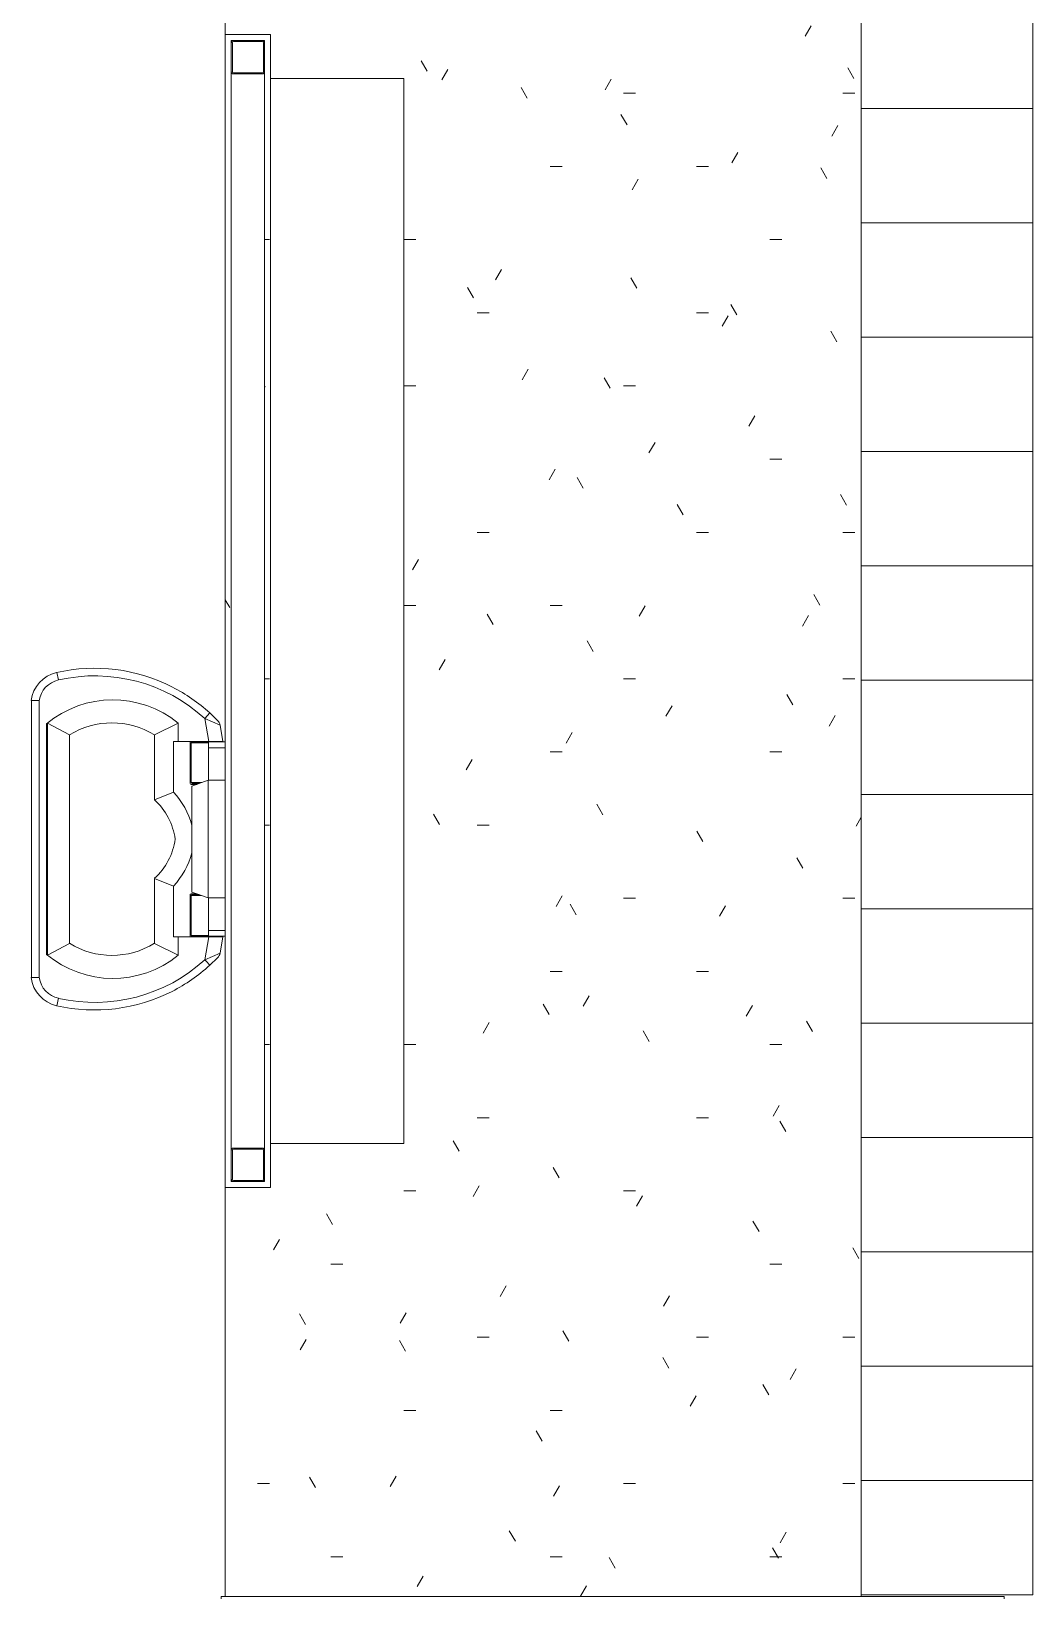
# Model space of a CAD drawing. Header units: inches. Extents: x 24207 to 25740, y -22797 to -22370.
# Drawn here: x 25635.2 to 25740.3, y -22691 to -22526.6 of the extents above; entities that cross this region are included whole.
import ezdxf

# ---------------------------------------------------------------- set-up
doc = ezdxf.new("R2010")
doc.units = ezdxf.units.IN
doc.header["$MEASUREMENT"] = 0
for name, color, linetype, lineweight in [('A-FLOR', 192, 'Continuous', 20), ('A-FLOR-PATT', 8, 'Continuous', 20), ('A-WALL', 113, 'Continuous', 20), ('A-WALL-PATT', 111, 'Continuous', 50), ('I-FURN', 30, 'Continuous', 20), ('I-WALL', 2, 'Continuous', 20), ('Q-SPCQ', 91, 'Continuous', 20), ('S-COLS', 52, 'Continuous', 20)]:
    doc.layers.add(name, color=color, linetype=linetype, lineweight=lineweight)
pattern_1 = [(0, (0, 0), (30.72, 7.68), [1.267, -21.773, 1.267, -21.773, -122.88]), (0, (0, 0), (30.72, 7.68), [-46.08, 1.267, -44.813, 1.267, -21.773, -53.76]), (0, (0, 0), (30.72, 7.68), [-115.2, 1.267, -14.093, 1.267, -37.133]), (120, (11.52, 3.84), (-22.0110751, 22.7643004), [1.267, -21.773, 1.267, -21.773, -122.88]), (120, (11.52, 3.84), (-22.0110751, 22.7643004), [-46.08, 1.267, -44.813, 1.267, -21.773, -53.76]), (120, (11.52, 3.84), (-22.0110751, 22.7643004), [-115.2, 1.267, -14.093, 1.267, -37.133]), (240, (15.36, 19.2), (-8.7089249, -30.4443004), [1.267, -21.773, 1.267, -21.773, -122.88]), (240, (15.36, 19.2), (-8.7089249, -30.4443004), [-46.08, 1.267, -44.813, 1.267, -21.773, -53.76]), (240, (15.36, 19.2), (-8.7089249, -30.4443004), [-115.2, 1.267, -14.093, 1.267, -37.133])]

# ---------------------------------------------------------------- blocks, each defined once
blk = doc.blocks.new('Locker-Double Stacked - one-3246-Enlarged First Floor Plan _East_')
at = {"layer": 'I-FURN', "color": 43, "lineweight": 13}
for p, q in [((-6, -9), (-6, 9)), ((-6, 9), (6, 9)), ((6, 9), (6, -9)), ((6, -9), (-6, -9))]:
    blk.add_line(p, q, dxfattribs=at)
blk = doc.blocks.new('Furniture 5 - Furniture 1-2367-Enlarged First Floor Plan _East_')
at = {"layer": 'I-FURN', "color": 43, "lineweight": 13}
for p, q in [((25653.99, -22499.67), (25639.99, -22499.67)), ((25653.99, -22611.42), (25653.99, -22499.67)), ((25639.99, -22611.42), (25653.99, -22611.42))]:
    blk.add_line(p, q, dxfattribs=at)
blk = doc.blocks.new('HSS-Hollow Structural Section-Column - HSS3-1_2X3-1_2X1_8-V48-Enlarged First Floor Plan _East_')
at = {"layer": 'S-COLS', "lineweight": 9}
h = blk.add_hatch(dxfattribs=at)
h.set_pattern_fill('FP1_64', color=8, style=0, pattern_type=2)
h.set_pattern_definition([(45, (-25657.89, 22529.314), (-9.503515, 9.503515), []), (45, (-25657.89, 22543.714), (-9.503515, 9.503515), [])])
h.paths.add_polyline_path([(-1.52, -1.75), (1.52, -1.75), (1.68, -1.68), (1.75, -1.52), (1.75, 1.52), (1.68, 1.68), (1.52, 1.75), (-1.52, 1.75), (-1.68, 1.68), (-1.75, 1.52), (-1.75, -1.52), (-1.68, -1.68)], flags=0)
h.paths.add_polyline_path([(-1.52, -1.63), (-1.6, -1.6), (-1.63, -1.52), (-1.6, 1.6), (-1.52, 1.63), (1.6, 1.6), (1.63, 1.52), (1.6, -1.6), (1.52, -1.63)], flags=0)
at = {"layer": 'S-COLS', "color": 7}
for p, q in [((1.52, 1.75), (-1.52, 1.75)), ((-1.75, 1.52), (-1.75, -1.52)), ((-1.63, -1.52), (-1.63, 1.52)), ((-1.52, 1.63), (1.52, 1.63)), ((1.63, 1.52), (1.63, -1.52)), ((1.75, -1.52), (1.75, 1.52)), ((1.52, -1.63), (-1.52, -1.63)), ((-1.52, -1.75), (1.52, -1.75))]:
    blk.add_line(p, q, dxfattribs=at)
for centre, radius, start, end in [((-1.52, 1.52), 0.232, 90, 180), ((1.52, 1.52), 0.232, 360, 90), ((-1.52, 1.52), 0.116, 90, 180), ((1.52, 1.52), 0.116, 0, 90), ((-1.52, -1.52), 0.232, 180, 270), ((-1.52, -1.52), 0.116, 180, 270), ((1.52, -1.52), 0.232, 270, 360), ((1.52, -1.52), 0.116, 270, 360)]:
    blk.add_arc(centre, radius, start, end, dxfattribs=at)
blk = doc.blocks.new('HSS-Hollow Structural Section-Column - HSS3-1_2X3-1_2X1_8-V53-Enlarged First Floor Plan _East_')
at = {"layer": 'S-COLS', "lineweight": 9}
h = blk.add_hatch(dxfattribs=at)
h.set_pattern_fill('FP1_68', color=8, style=0, pattern_type=2)
h.set_pattern_definition([(45, (-25657.89, 22645.564), (-9.503515, 9.503515), []), (45, (-25657.89, 22659.964), (-9.503515, 9.503515), [])])
h.paths.add_polyline_path([(-1.52, -1.75), (1.52, -1.75), (1.68, -1.68), (1.75, -1.52), (1.75, 1.52), (1.68, 1.68), (1.52, 1.75), (-1.52, 1.75), (-1.68, 1.68), (-1.75, 1.52), (-1.75, -1.52), (-1.68, -1.68)], flags=0)
h.paths.add_polyline_path([(1.52, -1.63), (-1.6, -1.6), (-1.63, -1.52), (-1.6, 1.6), (-1.52, 1.63), (1.6, 1.6), (1.63, 1.52), (1.6, -1.6)], flags=0)
at = {"layer": 'S-COLS', "color": 7}
for p, q in [((1.52, 1.75), (-1.52, 1.75)), ((-1.75, 1.52), (-1.75, -1.52)), ((-1.63, -1.52), (-1.63, 1.52)), ((-1.52, 1.63), (1.52, 1.63)), ((1.63, 1.52), (1.63, -1.52)), ((1.75, -1.52), (1.75, 1.52)), ((1.52, -1.63), (-1.52, -1.63)), ((-1.52, -1.75), (1.52, -1.75))]:
    blk.add_line(p, q, dxfattribs=at)
for centre, radius, start, end in [((-1.52, 1.52), 0.232, 90, 180), ((1.52, 1.52), 0.232, 360, 90), ((-1.52, 1.52), 0.116, 90, 180), ((1.52, 1.52), 0.116, 0, 90), ((-1.52, -1.52), 0.232, 180, 270), ((-1.52, -1.52), 0.116, 180, 270), ((1.52, -1.52), 0.232, 270, 360), ((1.52, -1.52), 0.116, 270, 360)]:
    blk.add_arc(centre, radius, start, end, dxfattribs=at)
blk = doc.blocks.new('Change_Table-Flip_Down-Frost_Products_LTD_-1125 - Polyethylene-White-366105-Enlarged First Floor Plan _East_')
at = {"layer": 'Q-SPCQ', "color": 43, "lineweight": 13}
for p, q in [((25405.77, -22594.65), (25405.95, -22593.86)), ((25407.79, -22596.82), (25408.62, -22596.82)), ((25407.79, -22625.89), (25407.79, -22596.82)), ((25408.62, -22596.82), (25408.62, -22625.89)), ((25388.51, -22601.1), (25388.81, -22599.4)), ((25390.4, -22598.7), (25388.81, -22599.4)), ((25389.09, -22598.91), (25389.89, -22598.11)), ((25390.4, -22598.7), (25389.98, -22601.1)), ((25395.7, -22600.41), (25393.21, -22599.17)), ((25393.21, -22601.1), (25393.21, -22599.17)), ((25404.61, -22600.41), (25406.94, -22599.17)), ((25406.94, -22599.17), (25406.94, -22623.53)), ((25407.04, -22599.25), (25407.04, -22623.45)), ((25393.69, -22601.1), (25388.51, -22601.1)), ((25388.51, -22601.15), (25388.51, -22601.1)), ((25391.96, -22601.1), (25391.96, -22605.5)), ((25393.69, -22606.42), (25393.69, -22601.1)), ((25395.7, -22600.41), (25395.7, -22607.23)), ((25404.61, -22622.3), (25404.61, -22600.41)), ((25388.27, -22601.15), (25388.51, -22601.15)), ((25390.02, -22601.75), (25388.27, -22601.75)), ((25388.51, -22601.15), (25391.73, -22601.15)), ((25390.02, -22601.15), (25390.02, -22605.18)), ((25391.83, -22601.25), (25390.02, -22601.25)), ((25391.83, -22605.43), (25391.83, -22601.25)), ((25390.07, -22605.18), (25388.27, -22605.18)), ((25390.07, -22617.53), (25390.07, -22605.18)), ((25390.07, -22605.18), (25391.77, -22605.8)), ((25390.75, -22605.43), (25391.83, -22605.43)), ((25391.73, -22605.53), (25391.02, -22605.53)), ((25391.86, -22605.6), (25391.23, -22605.6)), ((25391.77, -22605.8), (25391.77, -22616.91)), ((25393.69, -22606.42), (25395.7, -22607.23)), ((25393.69, -22616.29), (25395.7, -22615.47)), ((25395.7, -22622.3), (25395.7, -22615.47)), ((25388.27, -22617.53), (25390.07, -22617.53)), ((25390.02, -22617.53), (25390.02, -22621.55)), ((25390.07, -22617.53), (25391.77, -22616.91)), ((25390.75, -22617.28), (25391.83, -22617.28)), ((25391.73, -22617.18), (25391.02, -22617.18)), ((25391.86, -22617.1), (25391.23, -22617.1)), ((25391.83, -22621.45), (25391.83, -22617.28)), ((25391.96, -22621.6), (25391.96, -22617.2)), ((25393.69, -22616.29), (25393.69, -22621.6)), ((25390.02, -22620.95), (25388.27, -22620.95)), ((25388.51, -22621.55), (25388.27, -22621.55)), ((25388.51, -22621.55), (25391.73, -22621.55)), ((25388.51, -22621.6), (25388.51, -22621.55)), ((25393.69, -22621.6), (25388.51, -22621.6)), ((25388.81, -22623.31), (25388.51, -22621.6)), ((25389.98, -22621.6), (25390.4, -22624.01)), ((25391.83, -22621.45), (25390.02, -22621.45)), ((25393.21, -22621.6), (25393.21, -22623.54)), ((25393.21, -22623.54), (25395.7, -22622.3)), ((25404.61, -22622.3), (25406.94, -22623.53)), ((25390.42, -22624.03), (25388.81, -22623.31)), ((25389.89, -22624.6), (25389.09, -22623.8)), ((25389.89, -22624.6), (25390.42, -22624.03)), ((25407.79, -22625.89), (25408.62, -22625.89)), ((25405.77, -22628.06), (25405.95, -22628.85))]:
    blk.add_line(p, q, dxfattribs=at)
for centre, radius, start, end in [((25401.95, -22611.33), 17.12, 77.1058, 132.4083), ((25401.98, -22611.33), 17.91, 77.1036, 117.0252), ((25405.21, -22597.22), 3.44, 6.6703, 77.1036), ((25401.98, -22611.33), 17.91, 117.0252, 132.4157), ((25405.18, -22597.23), 2.65, 8.9006, 77.1058), ((25400.07, -22607.6), 10.87, 50.1591, 129.1586), ((25389.63, -22599.54), 0.83, 130.6052, 170.0067), ((25395.94, -22593.4), 7.66, 217.8807, 223.7167), ((25400.16, -22607.61), 8.46, 58.2462, 121.7538), ((25391.73, -22601.25), 0.1, 0, 90), ((25391.73, -22605.43), 0.1, 270, 0), ((25391.86, -22605.5), 0.1, 270, 0), ((25400.01, -22612.18), 8.55, 137.6677, 164.5358), ((25400.07, -22612.18), 6.59, 131.4443, 172.8364), ((25400.07, -22610.53), 6.59, 187.1636, 228.5557), ((25400.01, -22610.53), 8.55, 195.4642, 222.3323), ((25391.73, -22617.28), 0.1, 0, 90), ((25391.86, -22617.2), 0.1, 0, 90), ((25391.73, -22621.45), 0.1, 270, 0), ((25400.16, -22615.1), 8.46, 238.2462, 301.7538), ((25389.63, -22623.17), 0.83, 189.9933, 229.3948), ((25401.95, -22611.37), 17.12, 227.5917, 282.8942), ((25400.07, -22615.1), 10.87, 230.8414, 309.8409), ((25401.98, -22611.38), 17.91, 227.5846, 242.8439), ((25401.98, -22611.38), 17.91, 242.8439, 282.8964), ((25405.18, -22625.48), 2.65, 282.8942, 351.0994), ((25405.21, -22625.49), 3.44, 282.8964, 353.3297)]:
    blk.add_arc(centre, radius, start, end, dxfattribs=at)

msp = doc.modelspace()

# ---------------------------------------------------------------- hatches: boundary and pattern name
at = {"layer": 'A-FLOR-PATT', "lineweight": 9}
h = msp.add_hatch(dxfattribs=at)
h.set_pattern_fill('FP1_21', color=256, style=0, pattern_type=2)
h.set_pattern_definition(pattern_1)
h.paths.add_polyline_path([(25655.52, -22690.87), (25722.27, -22690.87), (25722.27, -22370.3), (25715.14, -22370.3), (25715.14, -22371.05), (25673.64, -22371.05), (25673.64, -22477.74), (25660.52, -22477.74), (25660.52, -22482.62), (25660.27, -22482.62), (25660.27, -22482.37), (25655.52, -22482.37), (25655.52, -22526.93), (25660.27, -22526.93), (25660.27, -22531.56), (25674.27, -22531.56), (25674.27, -22643.31), (25660.27, -22643.31), (25660.27, -22647.93), (25655.52, -22647.93), (25655.52, -22685.35)], flags=0)
h.paths.add_polyline_path([(25659.64, -22370.43), (25659.64, -22370.3), (25655.52, -22370.3), (25655.52, -22370.43), (25656.14, -22370.43)], flags=0)
at = {"layer": 'A-WALL-PATT', "lineweight": 9}
h = msp.add_hatch(dxfattribs=at)
h.set_pattern_fill('FP1_21', color=8, style=0, pattern_type=2)
h.set_pattern_definition(pattern_1)
h.paths.add_polyline_path([(25655.52, -22647.93), (25659.64, -22647.93), (25659.64, -22647.3), (25656.14, -22647.3), (25656.14, -22527.55), (25659.64, -22527.55), (25659.64, -22526.93), (25655.52, -22526.93), (25655.52, -22647.25)], flags=0)
h = msp.add_hatch(dxfattribs=at)
h.set_pattern_fill('FP1_21', color=8, style=0, pattern_type=2)
h.set_pattern_definition(pattern_1)
h.paths.add_polyline_path([(25660.27, -22647.93), (25660.27, -22526.93), (25659.64, -22526.93), (25659.64, -22647.93)], flags=0)

# ---------------------------------------------------------------- linework, layer by layer
at = {"layer": 'A-FLOR', "color": 43, "lineweight": 13}
for p, q in [((25722.27, -22690.87), (25722.27, -22370.3)), ((25655.52, -22482.37), (25655.52, -22526.93)), ((25655.52, -22647.93), (25655.52, -22690.87))]:
    msp.add_line(p, q, dxfattribs=at)
at = {"layer": 'A-WALL', "color": 7}
for p, q in [((25656.14, -22527.55), (25659.64, -22527.55)), ((25656.14, -22527.55), (25656.14, -22527.8)), ((25659.64, -22527.55), (25659.64, -22527.8)), ((25656.14, -22530.83), (25656.14, -22644.05)), ((25659.64, -22530.83), (25659.64, -22644.05)), ((25656.14, -22647.08), (25656.14, -22647.3)), ((25659.64, -22647.08), (25659.64, -22647.3)), ((25656.34, -22647.3), (25656.14, -22647.3)), ((25659.64, -22647.3), (25659.44, -22647.3))]:
    msp.add_line(p, q, dxfattribs=at)
at = {"layer": 'I-WALL', "color": 7}
for p, q in [((25656.14, -22526.93), (25655.52, -22526.93)), ((25655.52, -22526.93), (25655.52, -22647.93)), ((25659.64, -22526.93), (25656.14, -22526.93)), ((25660.27, -22526.93), (25659.64, -22526.93)), ((25660.27, -22647.93), (25660.27, -22526.93)), ((25655.52, -22647.93), (25656.14, -22647.93)), ((25656.14, -22647.93), (25659.64, -22647.93)), ((25659.64, -22647.93), (25660.27, -22647.93)), ((25737.27, -22690.87), (25655.08, -22690.87)), ((25655.08, -22690.87), (25655.08, -22691.12)), ((25737.27, -22691.12), (25737.27, -22690.87))]:
    msp.add_line(p, q, dxfattribs=at)

# ---------------------------------------------------------------- block references
at = {"layer": 'I-FURN', "color": 43, "lineweight": 13, "rotation": 270}
for p in [(25731.27, -22528.68), (25731.27, -22540.68), (25731.27, -22552.68), (25731.27, -22564.68), (25731.27, -22576.68), (25731.27, -22588.68), (25731.27, -22600.68), (25731.27, -22612.68), (25731.27, -22624.68), (25731.27, -22636.68), (25731.27, -22648.68), (25731.27, -22660.68), (25731.27, -22672.68), (25731.27, -22684.68)]:
    msp.add_blockref('Locker-Double Stacked - one-3246-Enlarged First Floor Plan _East_', p, dxfattribs=at)
at = {"layer": 'I-FURN', "color": 43, "lineweight": 13}
msp.add_blockref('Furniture 5 - Furniture 1-2367-Enlarged First Floor Plan _East_', (20.28, -31.89), dxfattribs=at)
at = {"layer": 'Q-SPCQ', "color": 43, "lineweight": 13, "rotation": 180}
msp.add_blockref('Change_Table-Flip_Down-Frost_Products_LTD_-1125 - Polyethylene-White-366105-Enlarged First Floor Plan _East_', (51043.78, -45222.73), dxfattribs=at)
at = {"layer": 'S-COLS', "color": 250, "lineweight": 13}
for name, p in [('HSS-Hollow Structural Section-Column - HSS3-1_2X3-1_2X1_8-V48-Enlarged First Floor Plan _East_', (25657.89, -22529.31)), ('HSS-Hollow Structural Section-Column - HSS3-1_2X3-1_2X1_8-V53-Enlarged First Floor Plan _East_', (25657.89, -22645.56))]:
    msp.add_blockref(name, p, dxfattribs=at)

doc.saveas('drawing.dxf')
